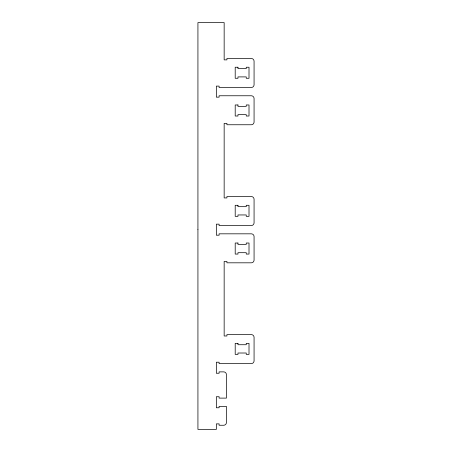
<?xml version="1.0" encoding="UTF-8"?>
<svg xmlns="http://www.w3.org/2000/svg" width="452" height="452" viewBox="0 0 452 452"><rect width="100%" height="100%" fill="white"/><g stroke="black" fill="none" stroke-linecap="round" stroke-linejoin="round"><path stroke-width="0.68" d="M197.931 229.684L197.931 429.4L216.338 429.4L216.338 423.88L219.096 423.88L219.096 425.259L223.667 425.259A2.763 2.763 0 0 0 226.429 422.496L226.429 406.393L219.096 406.393L219.096 407.772L216.338 407.772L216.338 396.726L219.096 396.726L219.096 398.11L226.429 398.11L226.429 374.64A2.763 2.763 0 0 0 223.695 371.877L219.096 371.877L219.096 373.256L216.338 373.256L216.338 362.216L219.096 362.216L219.096 363.594L251.312 363.594A2.763 2.763 0 0 0 254.069 360.832L254.069 337.361A2.763 2.763 0 0 0 251.312 334.604L226.921 334.604L226.921 335.983L224.158 335.983L224.158 261.437L226.921 261.437L226.921 262.815L251.312 262.815A2.763 2.763 0 0 0 254.069 260.053L254.069 236.582A2.763 2.763 0 0 0 251.312 233.825L219.096 233.825L219.096 235.204L216.338 235.204L216.338 224.158L219.096 224.158L219.096 225.542L251.312 225.542A2.763 2.763 0 0 0 254.069 222.779L254.069 199.309A2.763 2.763 0 0 0 251.312 196.547L226.921 196.547L226.921 197.931L224.158 197.931L224.158 123.379L226.921 123.379L226.921 124.758L251.312 124.758A2.763 2.763 0 0 0 254.069 122L254.069 98.53A2.763 2.763 0 0 0 251.312 95.767L219.096 95.767L219.096 97.152L216.338 97.152L216.338 86.106L219.096 86.106L219.096 87.485L251.312 87.485A2.763 2.763 0 0 0 254.069 84.722L254.069 61.257A2.763 2.763 0 0 0 251.312 58.494L226.921 58.494L226.921 59.873L224.158 59.873L224.158 22.6L197.931 22.6L197.931 229.684M237.967 67.235L235.204 67.235L235.204 78.281L237.967 78.281L237.967 76.902L246.25 76.902L246.25 78.281L249.007 78.281L249.007 67.235L246.25 67.235L246.25 68.619L237.967 68.619L237.967 67.235M237.967 104.971L235.204 104.971L235.204 116.017L237.967 116.017L237.967 114.638L246.25 114.638L246.25 116.017L249.007 116.017L249.007 104.971L246.25 104.971L246.25 106.356L237.967 106.356L237.967 104.971M237.967 205.293L235.204 205.293L235.204 216.338L237.967 216.338L237.967 214.954L246.25 214.954L246.25 216.338L249.007 216.338L249.007 205.293L246.25 205.293L246.25 206.671L237.967 206.671L237.967 205.293M237.967 243.029L235.204 243.029L235.204 254.069L237.967 254.069L237.967 252.691L246.25 252.691L246.25 254.069L249.007 254.069L249.007 243.029L246.25 243.029L246.25 244.408L237.967 244.408L237.967 243.029M237.967 343.345L235.204 343.345L235.204 354.391L237.967 354.391L237.967 353.012L246.25 353.012L246.25 354.391L249.007 354.391L249.007 343.345L246.25 343.345L246.25 344.729L237.967 344.729L237.967 343.345"/></g></svg>
